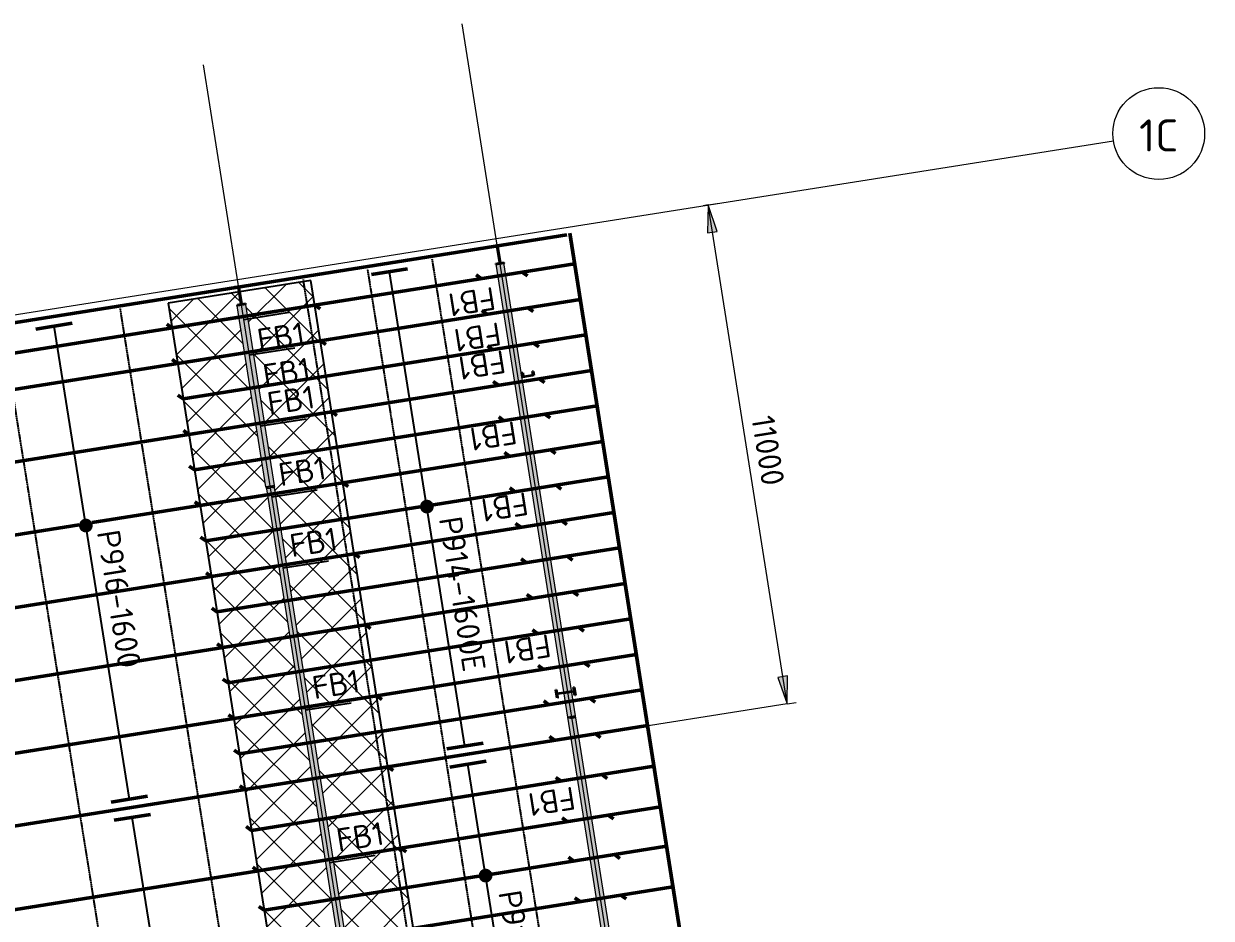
# Model space of a CAD drawing. Header units: millimetres. Extents: x 632 to 248581, y -2790 to 4057238.
# Drawn here: x 109969 to 135826, y 4037761 to 4057238 of the extents above; entities that cross this region are included whole.
import ezdxf

# ---------------------------------------------------------------- set-up
doc = ezdxf.new("R2010")
doc.units = ezdxf.units.MM
for name, pattern in [('Dash', [7, 5, -2]), ('Hidden', [4, 3, -1]), ('Hidden Half', [3, 2, -1])]:
    doc.linetypes.add(name, pattern=pattern)
for name, color, linetype, lineweight in [('A-010-D_DIM', 211, 'Continuous', 13), ('A-010-D_DIM-200', 211, 'Continuous', 13), ('A-010-M_LINE', 90, 'Continuous', 13), ('S-280-A_STRUCT_FRAME', 2, 'Continuous', 18), ('S-280-M_COLUMN', 52, 'Continuous', 13), ('S-280-M_STRUCT_FRAME', 12, 'Continuous', 13), ('S-280-MH_COLUMN', 52, 'Hidden Half', 13), ('Z-000-T_TEXT', 131, 'Continuous', 25), ('Z-030-M_GRID', 191, 'Continuous', 13), ('Z-033_T_GRIDREF', 31, 'Continuous', 13), ('Z-060-M_DETAIL', 92, 'Continuous', 25)]:
    doc.layers.add(name, color=color, linetype=linetype, lineweight=lineweight)
doc.styles.add('ISOCPEUR_1', font='isocpeur.ttf', dxfattribs={"height": 700})
doc.styles.add('ISOCPEUR_2', font='isocpeur.ttf', dxfattribs={"height": 500})
doc.styles.add('ISOCPEUR_3', font='isocpeur.ttf', dxfattribs={"height": 2.5})
doc.dimstyles.new('2_5___Arrow___Transparent', dxfattribs={"dimscale": 304.8, "dimtxt": 497.990588, "dimasz": 1.968504, "dimexe": 0.656168, "dimexo": 1.049869, "dimgap": 0.164042, "dimtad": 1, "dimdec": 0, "dimzin": 0, "dimdsep": 46, "dimtxsty": 'ISOCPEUR_2', "dimsah": 1, "dimcen": 0.09, "dimadec": 0, "dimazin": 0, "dimtfac": 1, "dimtdec": 4, "dimtix": 1, "dimtmove": 0, "dimatfit": 3, "dimfxl": 1, "dimtvp": 1, "dimtolj": 1, "dimtzin": 0, "dimlwd": 18, "dimlwe": 18, "dimarcsym": 2})

# ---------------------------------------------------------------- blocks, each defined once
blk = doc.blocks.new('NRP_Framing-Steel-Purlin C - P946 - EC250-24-4133020-S6_011 - UPPER PURLIN PLAN - PART 3')
at = {"layer": 'S-280-M_STRUCT_FRAME', "color": 1, "lineweight": 50}
blk.add_line((-2235857, 4052639), (-2325947, 4038306), dxfattribs=at)
blk.add_line((-2235857, 4052639), (-2325947, 4038306), dxfattribs=at)
blk = doc.blocks.new('NRP_Framing-Steel-Purlin C - P946 - EC250-24-4133228-S6_011 - UPPER PURLIN PLAN - PART 3')
at = {"layer": 'S-280-M_STRUCT_FRAME', "color": 1, "lineweight": 50}
blk.add_line((-2232634, 4032673), (-2235796, 4052680), dxfattribs=at)
blk.add_line((-2232634, 4032673), (-2235796, 4052680), dxfattribs=at)
blk = doc.blocks.new('NRP_Framing-Steel-Purlin Z - P916 - EZ250-24-4046592-S6_011 - UPPER PURLIN PLAN - PART 3')
at = {"layer": 'S-280-M_STRUCT_FRAME', "color": 1, "lineweight": 50}
for p, q in [((-2235236, 4041778), (-2242865, 4040565)), ((-2235122, 4041696), (-2235236, 4041778)), ((-2242865, 4040565), (-2242979, 4040647))]:
    blk.add_line(p, q, dxfattribs=at)
blk = doc.blocks.new('NRP_Framing-Steel-Purlin Z - P916 - EZ250-24-4046602-S6_011 - UPPER PURLIN PLAN - PART 3')
at = {"layer": 'S-280-M_STRUCT_FRAME', "color": 1, "lineweight": 50}
for p, q in [((-2239754, 4041060), (-2252420, 4039044)), ((-2239640, 4040977), (-2239754, 4041060)), ((-2252420, 4039044), (-2252534, 4039127))]:
    blk.add_line(p, q, dxfattribs=at)
blk = doc.blocks.new('NRP_Framing-Steel-Purlin Z - P916 - EZ250-24-V1-S6_011 - UPPER PURLIN PLAN - PART 3')
at = {"layer": 'S-280-M_STRUCT_FRAME', "color": 1, "lineweight": 50}
for p, q in [((-2240734, 4047244), (-2246196, 4046375)), ((-2240619, 4047162), (-2240734, 4047244)), ((-2246480, 4046330), (-2253400, 4045229)), ((-2253400, 4045229), (-2253514, 4045312))]:
    blk.add_line(p, q, dxfattribs=at)
blk = doc.blocks.new('NRP_Framing-Steel-Purlin Z - P916 - EZ250-24-4133021-S6_011 - UPPER PURLIN PLAN - PART 3')
at = {"layer": 'S-280-M_STRUCT_FRAME', "color": 1, "lineweight": 50}
for p, q in [((-2234102, 4041959), (-2235236, 4041778)), ((-2236125, 4041637), (-2236239, 4041720))]:
    blk.add_line(p, q, dxfattribs=at)
blk = doc.blocks.new('NRP_Framing-Steel-Purlin Z - P916 - EZ250-24-4133022-S6_011 - UPPER PURLIN PLAN - PART 3')
at = {"layer": 'S-280-M_STRUCT_FRAME', "color": 1, "lineweight": 50}
for p, q in [((-2234346, 4043505), (-2235481, 4043324)), ((-2236370, 4043183), (-2236484, 4043266))]:
    blk.add_line(p, q, dxfattribs=at)
blk = doc.blocks.new('NRP_Framing-Steel-Purlin Z - P916 - EZ250-24-V5-S6_011 - UPPER PURLIN PLAN - PART 3')
at = {"layer": 'S-280-M_STRUCT_FRAME', "color": 1, "lineweight": 50}
for p, q in [((-2234591, 4045051), (-2235726, 4044871)), ((-2236614, 4044729), (-2236729, 4044812))]:
    blk.add_line(p, q, dxfattribs=at)
blk = doc.blocks.new('NRP_Framing-Steel-Purlin Z - P916 - EZ250-24-4133023-S6_011 - UPPER PURLIN PLAN - PART 3')
at = {"layer": 'S-280-M_STRUCT_FRAME', "color": 1, "lineweight": 50}
for p, q in [((-2234835, 4046597), (-2235971, 4046417)), ((-2236859, 4046275), (-2236974, 4046358))]:
    blk.add_line(p, q, dxfattribs=at)
blk = doc.blocks.new('NRP_Framing-Steel-Purlin Z - P916 - EZ250-24-V6-S6_011 - UPPER PURLIN PLAN - PART 3')
at = {"layer": 'S-280-M_STRUCT_FRAME', "color": 1, "lineweight": 50}
for p, q in [((-2235080, 4048144), (-2236216, 4047963)), ((-2237104, 4047822), (-2237219, 4047904))]:
    blk.add_line(p, q, dxfattribs=at)
blk = doc.blocks.new('NRP_Framing-Steel-Purlin Z - P916 - EZ250-24-4133024-S6_011 - UPPER PURLIN PLAN - PART 3')
at = {"layer": 'S-280-M_STRUCT_FRAME', "color": 1, "lineweight": 50}
for p, q in [((-2235324, 4049690), (-2236460, 4049509)), ((-2237349, 4049368), (-2237464, 4049450))]:
    blk.add_line(p, q, dxfattribs=at)
blk = doc.blocks.new('NRP_Framing-Steel-Purlin Z - P916 - EZ250-24-V7-S6_011 - UPPER PURLIN PLAN - PART 3')
at = {"layer": 'S-280-M_STRUCT_FRAME', "color": 1, "lineweight": 50}
for p, q in [((-2235568, 4051236), (-2236705, 4051055)), ((-2237594, 4050914), (-2237708, 4050997))]:
    blk.add_line(p, q, dxfattribs=at)
blk = doc.blocks.new('NRP_Framing-Steel-Purlin Z - P916 - EZ250-24-4133026-S6_011 - UPPER PURLIN PLAN - PART 3')
at = {"layer": 'S-280-M_STRUCT_FRAME', "color": 1, "lineweight": 50}
for p, q in [((-2233547, 4038444), (-2234679, 4038264)), ((-2235568, 4038123), (-2235683, 4038206))]:
    blk.add_line(p, q, dxfattribs=at)
blk = doc.blocks.new('NRP_Framing-Steel-Purlin Z - P916 - EZ250-24-V21-S6_011 - UPPER PURLIN PLAN - PART 3')
at = {"layer": 'S-280-M_STRUCT_FRAME', "color": 1, "lineweight": 50}
for p, q in [((-2235844, 4039863), (-2235958, 4039946)), ((-2233822, 4040185), (-2234955, 4040005))]:
    blk.add_line(p, q, dxfattribs=at)
blk = doc.blocks.new('NRP_Framing-Steel-Purlin Z - P914 - EZ250-15-4048752-S6_011 - UPPER PURLIN PLAN - PART 3')
at = {"layer": 'S-280-M_STRUCT_FRAME', "color": 150, "lineweight": 50}
for p, q in [((-2235358, 4042551), (-2242988, 4041338)), ((-2235244, 4042469), (-2235358, 4042551)), ((-2242988, 4041338), (-2243102, 4041420))]:
    blk.add_line(p, q, dxfattribs=at)
blk = doc.blocks.new('NRP_Framing-Steel-Purlin Z - P914 - EZ250-15-V23-S6_011 - UPPER PURLIN PLAN - PART 3')
at = {"layer": 'S-280-M_STRUCT_FRAME', "color": 150, "lineweight": 50}
for p, q in [((-2236093, 4047190), (-2238762, 4046765)), ((-2235979, 4047107), (-2236093, 4047190)), ((-2239054, 4046719), (-2243722, 4045976)), ((-2243722, 4045976), (-2243837, 4046059))]:
    blk.add_line(p, q, dxfattribs=at)
blk = doc.blocks.new('NRP_Framing-Steel-Purlin Z - P914 - EZ250-15-4133027-S6_011 - UPPER PURLIN PLAN - PART 3')
at = {"layer": 'S-280-M_STRUCT_FRAME', "color": 150, "lineweight": 50}
for p, q in [((-2234224, 4042732), (-2235358, 4042551)), ((-2236247, 4042410), (-2236361, 4042493))]:
    blk.add_line(p, q, dxfattribs=at)
blk = doc.blocks.new('NRP_Framing-Steel-Purlin Z - P914 - EZ250-15-4133028-S6_011 - UPPER PURLIN PLAN - PART 3')
at = {"layer": 'S-280-M_STRUCT_FRAME', "color": 150, "lineweight": 50}
for p, q in [((-2234469, 4044278), (-2235603, 4044098)), ((-2236492, 4043956), (-2236606, 4044039))]:
    blk.add_line(p, q, dxfattribs=at)
blk = doc.blocks.new('NRP_Framing-Steel-Purlin Z - P914 - EZ250-15-V24-S6_011 - UPPER PURLIN PLAN - PART 3')
at = {"layer": 'S-280-M_STRUCT_FRAME', "color": 150, "lineweight": 50}
for p, q in [((-2234713, 4045824), (-2235848, 4045644)), ((-2236737, 4045502), (-2236851, 4045585))]:
    blk.add_line(p, q, dxfattribs=at)
blk = doc.blocks.new('NRP_Framing-Steel-Purlin Z - P914 - EZ250-15-4133029-S6_011 - UPPER PURLIN PLAN - PART 3')
at = {"layer": 'S-280-M_STRUCT_FRAME', "color": 150, "lineweight": 50}
for p, q in [((-2234957, 4047371), (-2236093, 4047190)), ((-2236982, 4047048), (-2237096, 4047131))]:
    blk.add_line(p, q, dxfattribs=at)
blk = doc.blocks.new('NRP_Framing-Steel-Purlin Z - P914 - EZ250-15-4133030-S6_011 - UPPER PURLIN PLAN - PART 3')
at = {"layer": 'S-280-M_STRUCT_FRAME', "color": 150, "lineweight": 50}
for p, q in [((-2235201, 4048917), (-2236338, 4048736)), ((-2237227, 4048595), (-2237341, 4048677))]:
    blk.add_line(p, q, dxfattribs=at)
blk = doc.blocks.new('NRP_Framing-Steel-Purlin Z - P914 - EZ250-15-V25-S6_011 - UPPER PURLIN PLAN - PART 3')
at = {"layer": 'S-280-M_STRUCT_FRAME', "color": 150, "lineweight": 50}
for p, q in [((-2235446, 4050463), (-2236583, 4050282)), ((-2237472, 4050141), (-2237586, 4050224))]:
    blk.add_line(p, q, dxfattribs=at)
blk = doc.blocks.new('NRP_Framing-Steel-Purlin Z - P914 - EZ250-15-V27-S6_011 - UPPER PURLIN PLAN - PART 3')
at = {"layer": 'S-280-M_STRUCT_FRAME', "color": 150, "lineweight": 50}
for p, q in [((-2234819, 4039148), (-2237482, 4038724)), ((-2234705, 4039065), (-2234819, 4039148)), ((-2237775, 4038677), (-2242448, 4037934)), ((-2242448, 4037934), (-2242563, 4038017))]:
    blk.add_line(p, q, dxfattribs=at)
blk = doc.blocks.new('NRP_Framing-Steel-Purlin Z - P914 - EZ250-15-V28-S6_011 - UPPER PURLIN PLAN - PART 3')
at = {"layer": 'S-280-M_STRUCT_FRAME', "color": 150, "lineweight": 50}
for p, q in [((-2233686, 4039328), (-2234819, 4039148)), ((-2235708, 4039006), (-2235822, 4039089))]:
    blk.add_line(p, q, dxfattribs=at)
blk = doc.blocks.new('NRP_Framing-Steel-Purlin Z - P914 - EZ250-15-V29-S6_011 - UPPER PURLIN PLAN - PART 3')
at = {"layer": 'S-280-M_STRUCT_FRAME', "color": 150, "lineweight": 50}
for p, q in [((-2233961, 4041069), (-2235095, 4040888)), ((-2235984, 4040747), (-2236098, 4040829))]:
    blk.add_line(p, q, dxfattribs=at)
blk = doc.blocks.new('NRP_Framing-Steel-Purlin Z - P916 - EZ250-24-4133289-S6_011 - UPPER PURLIN PLAN - PART 3')
at = {"layer": 'S-280-M_STRUCT_FRAME', "color": 1, "lineweight": 50}
for p, q in [((-2235690, 4052009), (-2236828, 4051828)), ((-2237717, 4051687), (-2237831, 4051770))]:
    blk.add_line(p, q, dxfattribs=at)
blk = doc.blocks.new('NRP_Bridging Plan _v2_ - 3 Rows-4056164-S6_011 - UPPER PURLIN PLAN - PART 3')
at = {"layer": 'Z-060-M_DETAIL', "linetype": 'Hidden'}
for p, q in [((2270, -10100), (2270, 9588)), ((4870, -10100), (4870, 9588)), ((7470, -10100), (7470, 9588))]:
    blk.add_line(p, q, dxfattribs=at)
blk = doc.blocks.new('NRP_Bridging Plan _v2_ - 3 Rows-4056309-S6_011 - UPPER PURLIN PLAN - PART 3')
at = {"layer": 'Z-060-M_DETAIL', "linetype": 'Hidden'}
for p, q in [((1092, -10100), (1092, 9588)), ((2514, -10100), (2514, 9588)), ((3935, -10100), (3935, 9588))]:
    blk.add_line(p, q, dxfattribs=at)
blk = doc.blocks.new('NRP_Extent _v2_ - 1-200-4253864-S6_011 - UPPER PURLIN PLAN - PART 3')
at = {"layer": 'Z-060-M_DETAIL'}
blk.add_hatch(color=256, dxfattribs=at).paths.add_polyline_path([(145, -39), (150, 0), (145, 39), (130, 75), (106, 106), (75, 130), (39, 145), (0, 150), (-39, 145), (-75, 130), (-106, 106), (-130, 75), (-145, 39), (-150, 0), (-145, -39), (-130, -75), (-106, -106), (-75, -130), (-39, -145), (0, -150), (39, -145), (75, -130), (106, -106), (130, -75)])
at = {"layer": 'Z-060-M_DETAIL', "lineweight": 50}
for p, q in [((-4395, -400), (-4395, 400)), ((6032, -400), (6032, 400))]:
    blk.add_line(p, q, dxfattribs=at)
at = {"layer": 'Z-060-M_DETAIL'}
blk.add_line((6032, 0), (-4395, 0), dxfattribs=at)
blk = doc.blocks.new('NRP_Extent _v2_ - 1-200-4253865-S6_011 - UPPER PURLIN PLAN - PART 3')
at = {"layer": 'Z-060-M_DETAIL'}
blk.add_hatch(color=256, dxfattribs=at).paths.add_polyline_path([(145, -39), (150, 0), (145, 39), (130, 75), (106, 106), (75, 130), (39, 145), (0, 150), (-39, 145), (-75, 130), (-106, 106), (-130, 75), (-145, 39), (-150, 0), (-145, -39), (-130, -75), (-106, -106), (-75, -130), (-39, -145), (0, -150), (39, -145), (75, -130), (106, -106), (130, -75)])
at = {"layer": 'Z-060-M_DETAIL', "lineweight": 50}
for p, q in [((-5179, -400), (-5179, 400)), ((5280, -400), (5280, 400))]:
    blk.add_line(p, q, dxfattribs=at)
at = {"layer": 'Z-060-M_DETAIL'}
blk.add_line((5280, 0), (-5179, 0), dxfattribs=at)
blk = doc.blocks.new('NRP_Extent _v2_ - 1-200-4253866-S6_011 - UPPER PURLIN PLAN - PART 3')
at = {"layer": 'Z-060-M_DETAIL'}
blk.add_hatch(color=256, dxfattribs=at).paths.add_polyline_path([(145, -39), (150, 0), (145, 39), (130, 75), (106, 106), (75, 130), (39, 145), (0, 150), (-39, 145), (-75, 130), (-106, 106), (-130, 75), (-145, 39), (-150, 0), (-145, -39), (-129, -76), (-106, -106), (-75, -130), (-39, -145), (0, -150), (39, -145), (75, -130), (106, -106), (130, -75)])
at = {"layer": 'Z-060-M_DETAIL', "lineweight": 50}
for p, q in [((-3358, -400), (-3358, 400)), ((5087, -400), (5087, 400))]:
    blk.add_line(p, q, dxfattribs=at)
at = {"layer": 'Z-060-M_DETAIL'}
blk.add_line((5087, 0), (-3358, 0), dxfattribs=at)
blk = doc.blocks.new('NRP_Extent _v2_ - 1-200-4253920-S6_011 - UPPER PURLIN PLAN - PART 3')
at = {"layer": 'Z-060-M_DETAIL'}
blk.add_hatch(color=256, dxfattribs=at).paths.add_polyline_path([(145, -39), (150, 0), (145, 39), (130, 75), (106, 106), (75, 130), (39, 145), (0, 150), (-39, 145), (-75, 130), (-106, 106), (-130, 75), (-145, 39), (-150, 0), (-145, -39), (-130, -75), (-106, -106), (-75, -130), (-39, -145), (0, -150), (39, -145), (75, -130), (106, -106), (130, -75)])
at = {"layer": 'Z-060-M_DETAIL', "lineweight": 50}
for p, q in [((-2457, -400), (-2457, 400)), ((5987, -400), (5987, 400))]:
    blk.add_line(p, q, dxfattribs=at)
at = {"layer": 'Z-060-M_DETAIL'}
blk.add_line((5987, 0), (-2457, 0), dxfattribs=at)
blk = doc.blocks.new('Grid - NRP_Grid-Head-320187-S6_011 - UPPER PURLIN PLAN - PART 3')
at = {"layer": 'Z-033_T_GRIDREF'}
blk.add_circle((0, 0), 5, dxfattribs=at)
blk = doc.blocks.new('DIMBLOCK2-S6_011 - UPPER PURLIN PLAN - PART 3')
at = {"layer": 'A-010-D_DIM-200', "lineweight": 18}
for points in [[(124869, 4053292), (124858, 4052683), (125067, 4052716)], [(126590, 4042427), (126600, 4043036), (126391, 4043003)]]:
    blk.add_hatch(color=256, dxfattribs=at).paths.add_polyline_path(points)
for p, q in [((124869, 4053292), (124766, 4053275)), ((124869, 4053292), (124858, 4052683)), ((124869, 4053292), (125066, 4053323)), ((126590, 4042427), (124869, 4053292)), ((125067, 4052716), (124869, 4053292)), ((124858, 4052683), (125067, 4052716)), ((126600, 4043036), (126391, 4043003)), ((126391, 4043003), (126590, 4042427)), ((126590, 4042427), (126600, 4043036)), ((126590, 4042427), (122290, 4041746)), ((126590, 4042427), (126787, 4042458))]:
    blk.add_line(p, q, dxfattribs=at)
at = {"layer": 'A-010-D_DIM-200', "color": 0, "lineweight": 18, "insert": (126302, 4048740), "char_height": 500, "width": 1873.21, "attachment_point": 1, "rotation": 279.0003, "line_spacing_factor": 1.149209, "style": 'ISOCPEUR_2'}
blk.add_mtext('11000', dxfattribs=at)
blk = doc.blocks.new('NRP_Fly Brace BN - FB1-4028766-S6_011 - UPPER PURLIN PLAN - PART 3')
at = {"layer": 'Z-000-T_TEXT'}
blk.add_line((0, 0), (5, 0), dxfattribs=at)
at = {"layer": 'Z-000-T_TEXT', "lineweight": 13, "insert": (1.11, 3.49), "char_height": 2.5, "width": 6.0928, "attachment_point": 1, "style": 'ISOCPEUR_3'}
blk.add_mtext('FB1', dxfattribs=at)
blk = doc.blocks.new('NRP_Fly Brace BN - FB1-4067984-S6_011 - UPPER PURLIN PLAN - PART 3')
at = {"layer": 'Z-000-T_TEXT'}
blk.add_line((0, 0), (5, 0), dxfattribs=at)
at = {"layer": 'Z-000-T_TEXT', "lineweight": 13, "insert": (1.11, -1.27), "char_height": 2.5, "width": 6.0928, "attachment_point": 1, "style": 'ISOCPEUR_3'}
blk.add_mtext('FB1', dxfattribs=at)

msp = doc.modelspace()

# ---------------------------------------------------------------- hatches: boundary and pattern name
at = {"layer": 'S-280-M_COLUMN'}
for points in [[(120251.6, 4052000.9), (120255, 4052002), (120254.7, 4052004.2), (120423.9, 4052028.7), (120424, 4052028.2), (120427.1, 4052030.9), (120425.7, 4052039.5), (120347, 4052028.6), (120342.2, 4052032.1), (120339.8, 4052037.5), (120284.4, 4052396.9), (120287.9, 4052401.7), (120293.3, 4052404.1), (120366.2, 4052415.6), (120364.5, 4052426.4), (120188.7, 4052398.6), (120190.4, 4052387.8), (120269.1, 4052398.7), (120273.9, 4052395.2), (120276.3, 4052389.9), (120331.7, 4052030.4), (120328.2, 4052025.6), (120322.8, 4052023.2), (120249.9, 4052011.7)], [(114622.4, 4051105.4), (114798.2, 4051133.3), (114796.2, 4051145.9), (114717.6, 4051135), (114712.8, 4051138.5), (114710.4, 4051143.9), (114655, 4051503.3), (114658.5, 4051508.1), (114663.9, 4051510.5), (114736.6, 4051522), (114734.6, 4051534.7), (114558.8, 4051506.8), (114560.8, 4051494.2), (114639.5, 4051505.1), (114644.3, 4051501.6), (114646.7, 4051496.3), (114702.1, 4051136.8), (114698.6, 4051132), (114693.2, 4051129.6), (114620.4, 4051118.1)], [(120831.8, 4049546), (121078.7, 4049585.2), (121064.7, 4049674), (121049.8, 4049671.7), (121060.1, 4049596.4), (121056.5, 4049591.4), (121050.8, 4049588.8), (120851.1, 4049558.8), (120846, 4049562.5), (120843.5, 4049568.1), (120832.6, 4049637.3), (120817.7, 4049634.9)]]:
    msp.add_hatch(color=256, dxfattribs=at).paths.add_polyline_path(points)
h = msp.add_hatch(color=256, dxfattribs=at)
h.paths.add_polyline_path([(121581.9, 4042556.3), (121592.7, 4042558), (121581.8, 4042636.8), (121585.2, 4042641.6), (121590.6, 4042644), (121733.6, 4042666.6), (121732.4, 4042674.1), (121583.6, 4042652.1), (121578.8, 4042655.6), (121576.4, 4042661), (121564.8, 4042733.8), (121554.1, 4042732.1)])
h.paths.add_polyline_path([(121968.8, 4042617.6), (121979.6, 4042619.3), (121951.7, 4042795.1), (121941, 4042793.4), (121951.9, 4042714.7), (121948.4, 4042709.9), (121943, 4042707.5), (121901.3, 4042700.9), (121903, 4042693.5), (121950.1, 4042699.4), (121954.9, 4042695.9), (121957.3, 4042690.5)])
at = {"layer": 'S-280-M_STRUCT_FRAME'}
for points in [[(121817.3, 4042138.3), (121986.2, 4042165), (120423.6, 4052030.9), (120254.7, 4052004.2), (121178.4, 4046171.8)], [(115241.7, 4047157.2), (115429.4, 4047186.9), (114805.7, 4051124.6), (114618, 4051094.9), (114758.3, 4050209.1)], [(117044, 4035839.2), (117212.9, 4035866), (115420, 4047185.1), (115251.1, 4047158.3), (117039.4, 4035868.3)], [(115426, 4047147.3), (115435.4, 4047148.8), (115429.4, 4047185.6), (115420.2, 4047184.2), (115424.7, 4047155.6)], [(115247.7, 4047119.1), (115257.1, 4047120.6), (115249.8, 4047157.2), (115241.9, 4047155.9)], [(115435.6, 4047147.5), (115435.4, 4047148.8), (115426.2, 4047146.2)], [(123297.4, 4032793.5), (123466.3, 4032820.3), (121986.3, 4042164.7), (121817.4, 4042137.9), (123096.9, 4034060)]]:
    msp.add_hatch(color=9, dxfattribs=at).paths.add_polyline_path(points)
at = {"layer": 'Z-060-M_DETAIL', "lineweight": 18}
h = msp.add_hatch(dxfattribs=at)
h.set_pattern_fill('FP_4', color=8, style=0, pattern_type=2)
h.set_pattern_definition([(45, (2357652.53, 0), (-424.26407, 424.26407), []), (135, (2357652.53, 0), (-424.26407, -424.26407), [])])
h.paths.add_polyline_path([(119293.9, 4012112.9), (122405.5, 4012603.6), (116221.4, 4051647.2), (113110.5, 4051152.2), (119252.8, 4012372.6)])
h.paths.add_polyline_path([(120690.5, 4012756.1), (120060.8, 4016733.2), (120070, 4016734.7), (118291.1, 4027964.9), (118272.4, 4027962), (117025.3, 4035835.6), (117044, 4035839.2), (115255.8, 4047119.1), (115247.7, 4047119.1), (114618, 4051094.9), (114805.7, 4051124.6), (115435.4, 4047147.5), (115426.2, 4047146.1), (117213, 4035865.4), (117231.7, 4035868.3), (118478.8, 4027994.7), (118460.2, 4027991.2), (120240.4, 4016761.7), (120248.4, 4016761.7), (120878.2, 4012785.9)])

# ---------------------------------------------------------------- linework, layer by layer
at = {"layer": 'A-010-M_LINE', "lineweight": 25}
for p, q in [((116221.4, 4051647.2), (113110.5, 4051152.2)), ((122405.5, 4012603.6), (116221.4, 4051647.2)), ((113110.5, 4051152.2), (119293.9, 4012112.9))]:
    msp.add_line(p, q, dxfattribs=at)
at = {"layer": 'S-280-M_COLUMN', "lineweight": 35}
for p, q in [((120188.7, 4052398.6), (120364.5, 4052426.4)), ((120190.4, 4052387.8), (120188.7, 4052398.6)), ((120263.2, 4052399.3), (120190.4, 4052387.8)), ((120332.3, 4052036.3), (120276.3, 4052389.9)), ((120283.8, 4052391), (120339.8, 4052037.5)), ((120366.2, 4052415.6), (120293.3, 4052404.1)), ((120364.5, 4052426.4), (120366.2, 4052415.6)), ((120249.9, 4052011.7), (120322.8, 4052023.2)), ((120251.6, 4052000.9), (120249.9, 4052011.7)), ((120255.1, 4052001.5), (120251.6, 4052000.9)), ((120352.8, 4052028), (120425.7, 4052039.5)), ((120427.4, 4052028.8), (120424, 4052028.2)), ((120425.7, 4052039.5), (120427.4, 4052028.8)), ((114558.8, 4051506.8), (114734.6, 4051534.7)), ((114560.8, 4051494.2), (114558.8, 4051506.8)), ((114633.6, 4051505.7), (114560.8, 4051494.2)), ((114702.7, 4051142.7), (114646.7, 4051496.3)), ((114654.4, 4051497.5), (114710.4, 4051143.9)), ((114736.6, 4051522), (114663.9, 4051510.5)), ((114734.6, 4051534.7), (114736.6, 4051522)), ((114620.4, 4051118.1), (114693.2, 4051129.6)), ((114622.4, 4051105.4), (114620.4, 4051118.1)), ((114798.2, 4051133.3), (114622.4, 4051105.4)), ((114723.4, 4051134.4), (114796.2, 4051145.9)), ((114796.2, 4051145.9), (114798.2, 4051133.3)), ((120817.7, 4049634.9), (120832.6, 4049637.3)), ((120831.8, 4049546), (120817.7, 4049634.9)), ((121078.7, 4049585.2), (120831.8, 4049546)), ((120832.6, 4049637.3), (120843.5, 4049568.1)), ((120857.2, 4049558.2), (121050.8, 4049588.8)), ((121049.8, 4049671.7), (121064.7, 4049674)), ((121060.8, 4049602.6), (121049.8, 4049671.7)), ((121064.7, 4049674), (121078.7, 4049585.2)), ((121941, 4042793.4), (121951.7, 4042795.1)), ((121952.5, 4042720.5), (121941, 4042793.4)), ((121951.7, 4042795.1), (121979.6, 4042619.3)), ((121554.1, 4042732.1), (121564.8, 4042733.8)), ((121581.9, 4042556.3), (121554.1, 4042732.1)), ((121564.8, 4042733.8), (121576.4, 4042661)), ((121581.1, 4042630.9), (121592.7, 4042558)), ((121592.7, 4042558), (121581.9, 4042556.3)), ((121589.4, 4042651.5), (121732.4, 4042674.1)), ((121733.6, 4042666.6), (121590.6, 4042644)), ((121901.3, 4042700.9), (121943, 4042707.5)), ((121944.2, 4042700), (121902.5, 4042693.4)), ((121968.8, 4042617.6), (121957.3, 4042690.5)), ((121979.6, 4042619.3), (121968.8, 4042617.6))]:
    msp.add_line(p, q, dxfattribs=at)
for centre, radius, start, end in [((120265, 4052388.1), 11.4, 9.00033, 99.00033), ((120295.1, 4052392.8), 11.4, 99.00033, 189.00033), ((120321, 4052034.5), 11.4, 279.00033, 9.00033), ((120351.1, 4052039.2), 11.4, 189.00033, 279.00033), ((114635.4, 4051494.5), 11.4, 9.00033, 99.00033), ((114665.6, 4051499.3), 11.4, 99.00033, 189.00033), ((114691.4, 4051140.9), 11.4, 279.00033, 9.00033), ((114721.6, 4051145.7), 11.4, 189.00033, 279.00033), ((120855.4, 4049570), 12, 189.00033, 279.00033), ((121048.9, 4049600.7), 12, 279.00033, 9.00033), ((121587.6, 4042662.7), 11.4, 189.00033, 279.00033), ((121592.4, 4042632.7), 11.4, 99.00033, 189.00033), ((121941.2, 4042718.7), 11.4, 279.00033, 9.00033), ((121946, 4042688.7), 11.4, 9.00033, 99.00033)]:
    msp.add_arc(centre, radius, start, end, dxfattribs=at)
at = {"layer": 'S-280-M_STRUCT_FRAME', "color": 55}
for p, q in [((120254.7, 4052004.2), (120423.6, 4052030.9)), ((121817.3, 4042138.3), (120254.7, 4052004.2)), ((121986.2, 4042165), (120423.6, 4052030.9)), ((114618, 4051094.9), (114805.7, 4051124.6)), ((115241.7, 4047157.2), (114618, 4051094.9)), ((115429.4, 4047186.9), (114805.7, 4051124.6)), ((115429.4, 4047186.9), (115241.7, 4047157.2)), ((115251.1, 4047158.3), (115420, 4047185.1)), ((117212.9, 4035866), (115420, 4047185.1)), ((115420.2, 4047184.2), (115429.6, 4047185.7)), ((115429.6, 4047185.7), (115429.4, 4047186.9)), ((115435.4, 4047148.8), (115429.6, 4047185.7)), ((115241.7, 4047157.2), (115241.9, 4047155.9)), ((115241.9, 4047155.9), (115251.3, 4047157.4)), ((115241.9, 4047155.9), (115247.7, 4047119.1)), ((115257.1, 4047120.6), (115247.7, 4047119.1)), ((115247.7, 4047119.1), (115247.9, 4047117.8)), ((115247.9, 4047117.8), (115257.3, 4047119.3)), ((117044, 4035839.2), (115251.1, 4047158.3)), ((115435.4, 4047148.8), (115426, 4047147.3)), ((115426.2, 4047146.1), (115435.6, 4047147.5)), ((115435.6, 4047147.5), (115435.4, 4047148.8)), ((121986.2, 4042165), (121817.3, 4042138.3)), ((121817.4, 4042137.9), (121986.3, 4042164.7)), ((123297.4, 4032793.5), (121817.4, 4042137.9)), ((123466.3, 4032820.3), (121986.3, 4042164.7))]:
    msp.add_line(p, q, dxfattribs=at)
at = {"layer": 'S-280-M_STRUCT_FRAME', "color": 55, "linetype": 'Dash'}
for p, q in [((115340.2, 4047171.5), (115420.1, 4047184.2)), ((115251.3, 4047157.4), (115331.2, 4047170.1)), ((115337.1, 4047133.2), (115257.2, 4047120.6)), ((115257.4, 4047119.3), (115426.2, 4047146.1)), ((115331.2, 4047170.1), (115337.1, 4047133.2)), ((115340.2, 4047171.5), (115340.2, 4047171.6)), ((115346.1, 4047134.6), (115340.2, 4047171.5)), ((115426, 4047147.3), (115346.1, 4047134.6)), ((121817.3, 4042138.3), (121817.4, 4042138)), ((121817.5, 4042137.5), (121898.5, 4042150.3)), ((121903, 4042121.7), (121822, 4042108.8)), ((121822.1, 4042108), (121991, 4042134.7)), ((121898.5, 4042150.3), (121903, 4042121.7)), ((121905.3, 4042151.4), (121986.3, 4042164.2)), ((121909.8, 4042122.7), (121905.3, 4042151.4)), ((121905.3, 4042151.4), (121905.3, 4042151.4)), ((121990.9, 4042135.6), (121909.8, 4042122.7)), ((121986.3, 4042164.7), (121986.2, 4042165))]:
    msp.add_line(p, q, dxfattribs=at)
at = {"layer": 'S-280-MH_COLUMN', "lineweight": 35}
for p, q in [((120423.9, 4052028.2), (120255.1, 4052001.5)), ((121732.5, 4042674.1), (121901.3, 4042700.9)), ((121902.5, 4042693.4), (121733.7, 4042666.6))]:
    msp.add_line(p, q, dxfattribs=at)
at = {"layer": 'Z-030-M_GRID'}
for p, q in [((127552.9, 4006472.9), (119512.2, 4057238.5)), ((121923.1, 4005581.2), (113882.3, 4056346.8)), ((30403.7, 4038329.4), (133694.3, 4054689.6))]:
    msp.add_line(p, q, dxfattribs=at)

# ---------------------------------------------------------------- block references
at = {"layer": 'S-280-M_STRUCT_FRAME', "color": 1, "lineweight": 50}
for name, p in [('NRP_Framing-Steel-Purlin C - P946 - EC250-24-4133020-S6_011 - UPPER PURLIN PLAN - PART 3', (2357652.5, 0)), ('NRP_Framing-Steel-Purlin C - P946 - EC250-24-4133228-S6_011 - UPPER PURLIN PLAN - PART 3', (2357652.5, 0)), ('NRP_Framing-Steel-Purlin Z - P916 - EZ250-24-4133289-S6_011 - UPPER PURLIN PLAN - PART 3', (2357652.5, 0)), ('NRP_Framing-Steel-Purlin Z - P916 - EZ250-24-4046592-S6_011 - UPPER PURLIN PLAN - PART 3', (2356060.7, 10050.1)), ('NRP_Framing-Steel-Purlin Z - P916 - EZ250-24-4046602-S6_011 - UPPER PURLIN PLAN - PART 3', (2356060.7, 10050.1)), ('NRP_Framing-Steel-Purlin Z - P916 - EZ250-24-V7-S6_011 - UPPER PURLIN PLAN - PART 3', (2357652.5, 0)), ('NRP_Framing-Steel-Purlin Z - P916 - EZ250-24-4046592-S6_011 - UPPER PURLIN PLAN - PART 3', (2356183.1, 9277)), ('NRP_Framing-Steel-Purlin Z - P916 - EZ250-24-4046602-S6_011 - UPPER PURLIN PLAN - PART 3', (2356183.1, 9277)), ('NRP_Framing-Steel-Purlin Z - P916 - EZ250-24-4046592-S6_011 - UPPER PURLIN PLAN - PART 3', (2356428, 7730.9)), ('NRP_Framing-Steel-Purlin Z - P916 - EZ250-24-4133024-S6_011 - UPPER PURLIN PLAN - PART 3', (2357652.5, 0)), ('NRP_Framing-Steel-Purlin Z - P916 - EZ250-24-4046602-S6_011 - UPPER PURLIN PLAN - PART 3', (2356428, 7730.9)), ('NRP_Framing-Steel-Purlin Z - P916 - EZ250-24-4046592-S6_011 - UPPER PURLIN PLAN - PART 3', (2356672.9, 6184.7)), ('NRP_Framing-Steel-Purlin Z - P916 - EZ250-24-V6-S6_011 - UPPER PURLIN PLAN - PART 3', (2357652.5, 0)), ('NRP_Framing-Steel-Purlin Z - P916 - EZ250-24-V1-S6_011 - UPPER PURLIN PLAN - PART 3', (2357652.5, 0)), ('NRP_Framing-Steel-Purlin Z - P916 - EZ250-24-4046592-S6_011 - UPPER PURLIN PLAN - PART 3', (2356917.8, 4638.5)), ('NRP_Framing-Steel-Purlin Z - P916 - EZ250-24-4133023-S6_011 - UPPER PURLIN PLAN - PART 3', (2357652.5, 0)), ('NRP_Framing-Steel-Purlin Z - P916 - EZ250-24-4046602-S6_011 - UPPER PURLIN PLAN - PART 3', (2356917.8, 4638.5)), ('NRP_Framing-Steel-Purlin Z - P916 - EZ250-24-4046592-S6_011 - UPPER PURLIN PLAN - PART 3', (2357162.7, 3092.3)), ('NRP_Framing-Steel-Purlin Z - P916 - EZ250-24-V5-S6_011 - UPPER PURLIN PLAN - PART 3', (2357652.5, 0)), ('NRP_Framing-Steel-Purlin Z - P916 - EZ250-24-4046602-S6_011 - UPPER PURLIN PLAN - PART 3', (2357162.7, 3092.3)), ('NRP_Framing-Steel-Purlin Z - P916 - EZ250-24-4046592-S6_011 - UPPER PURLIN PLAN - PART 3', (2357407.6, 1546.2)), ('NRP_Framing-Steel-Purlin Z - P916 - EZ250-24-4133022-S6_011 - UPPER PURLIN PLAN - PART 3', (2357652.5, 0)), ('NRP_Framing-Steel-Purlin Z - P916 - EZ250-24-4046602-S6_011 - UPPER PURLIN PLAN - PART 3', (2357407.6, 1546.2)), ('NRP_Framing-Steel-Purlin Z - P916 - EZ250-24-4046592-S6_011 - UPPER PURLIN PLAN - PART 3', (2357652.5, 0)), ('NRP_Framing-Steel-Purlin Z - P916 - EZ250-24-4133021-S6_011 - UPPER PURLIN PLAN - PART 3', (2357652.5, 0)), ('NRP_Framing-Steel-Purlin Z - P916 - EZ250-24-4046602-S6_011 - UPPER PURLIN PLAN - PART 3', (2357652.5, 0)), ('NRP_Framing-Steel-Purlin Z - P916 - EZ250-24-4046592-S6_011 - UPPER PURLIN PLAN - PART 3', (2357933.4, -1773.4)), ('NRP_Framing-Steel-Purlin Z - P916 - EZ250-24-V21-S6_011 - UPPER PURLIN PLAN - PART 3', (2357652.5, 0)), ('NRP_Framing-Steel-Purlin Z - P916 - EZ250-24-4046602-S6_011 - UPPER PURLIN PLAN - PART 3', (2357933.4, -1773.4)), ('NRP_Framing-Steel-Purlin Z - P916 - EZ250-24-4133026-S6_011 - UPPER PURLIN PLAN - PART 3', (2357652.5, 0)), ('NRP_Framing-Steel-Purlin Z - P916 - EZ250-24-4046592-S6_011 - UPPER PURLIN PLAN - PART 3', (2358209.1, -3514))]:
    msp.add_blockref(name, p, dxfattribs=at)
at = {"layer": 'S-280-M_STRUCT_FRAME', "color": 150, "lineweight": 50}
for name, p in [('NRP_Framing-Steel-Purlin Z - P914 - EZ250-15-V25-S6_011 - UPPER PURLIN PLAN - PART 3', (2357652.5, 0)), ('NRP_Framing-Steel-Purlin Z - P914 - EZ250-15-4048752-S6_011 - UPPER PURLIN PLAN - PART 3', (2356428, 7730.9)), ('NRP_Framing-Steel-Purlin Z - P914 - EZ250-15-4048752-S6_011 - UPPER PURLIN PLAN - PART 3', (2356672.9, 6184.7)), ('NRP_Framing-Steel-Purlin Z - P914 - EZ250-15-4133030-S6_011 - UPPER PURLIN PLAN - PART 3', (2357652.5, 0)), ('NRP_Framing-Steel-Purlin Z - P914 - EZ250-15-V23-S6_011 - UPPER PURLIN PLAN - PART 3', (2357652.5, 0)), ('NRP_Framing-Steel-Purlin Z - P914 - EZ250-15-4133029-S6_011 - UPPER PURLIN PLAN - PART 3', (2357652.5, 0)), ('NRP_Framing-Steel-Purlin Z - P914 - EZ250-15-4048752-S6_011 - UPPER PURLIN PLAN - PART 3', (2357162.7, 3092.3)), ('NRP_Framing-Steel-Purlin Z - P914 - EZ250-15-V24-S6_011 - UPPER PURLIN PLAN - PART 3', (2357652.5, 0)), ('NRP_Framing-Steel-Purlin Z - P914 - EZ250-15-4048752-S6_011 - UPPER PURLIN PLAN - PART 3', (2357407.6, 1546.2)), ('NRP_Framing-Steel-Purlin Z - P914 - EZ250-15-4133028-S6_011 - UPPER PURLIN PLAN - PART 3', (2357652.5, 0)), ('NRP_Framing-Steel-Purlin Z - P914 - EZ250-15-4048752-S6_011 - UPPER PURLIN PLAN - PART 3', (2357652.5, 0)), ('NRP_Framing-Steel-Purlin Z - P914 - EZ250-15-4133027-S6_011 - UPPER PURLIN PLAN - PART 3', (2357652.5, 0)), ('NRP_Framing-Steel-Purlin Z - P914 - EZ250-15-V29-S6_011 - UPPER PURLIN PLAN - PART 3', (2357652.5, 0)), ('NRP_Framing-Steel-Purlin Z - P914 - EZ250-15-4048752-S6_011 - UPPER PURLIN PLAN - PART 3', (2357916, -1663.2)), ('NRP_Framing-Steel-Purlin Z - P914 - EZ250-15-V28-S6_011 - UPPER PURLIN PLAN - PART 3', (2357652.5, 0)), ('NRP_Framing-Steel-Purlin Z - P914 - EZ250-15-V27-S6_011 - UPPER PURLIN PLAN - PART 3', (2357652.5, 0))]:
    msp.add_blockref(name, p, dxfattribs=at)
at = {"layer": 'Z-000-T_TEXT', "lineweight": 13, "xscale": 200, "yscale": 200, "zscale": 200}
for name, p, rotation in [('NRP_Fly Brace BN - FB1-4028766-S6_011 - UPPER PURLIN PLAN - PART 3', (120379.5, 4051745.6), 189.0397243951047), ('NRP_Fly Brace BN - FB1-4067984-S6_011 - UPPER PURLIN PLAN - PART 3', (114760.2, 4050800.9), 9.039724424058926), ('NRP_Fly Brace BN - FB1-4028766-S6_011 - UPPER PURLIN PLAN - PART 3', (120502.4, 4050972.7), 189.0397243951047), ('NRP_Fly Brace BN - FB1-4067984-S6_011 - UPPER PURLIN PLAN - PART 3', (114883.2, 4050027.9), 9.039724424058926), ('NRP_Fly Brace BN - FB1-4067984-S6_011 - UPPER PURLIN PLAN - PART 3', (120749.5, 4049426.8), 189.0397244240668), ('NRP_Fly Brace BN - FB1-4028766-S6_011 - UPPER PURLIN PLAN - PART 3', (115128.1, 4048481.7), 9.039724395096867), ('NRP_Fly Brace BN - FB1-4067984-S6_011 - UPPER PURLIN PLAN - PART 3', (120996.5, 4047881), 189.0397244240668), ('NRP_Fly Brace BN - FB1-4028766-S6_011 - UPPER PURLIN PLAN - PART 3', (115373, 4046935.5), 9.039724395096867), ('NRP_Fly Brace BN - FB1-4067984-S6_011 - UPPER PURLIN PLAN - PART 3', (121243.5, 4046335.1), 189.0397244240668), ('NRP_Fly Brace BN - FB1-4028766-S6_011 - UPPER PURLIN PLAN - PART 3', (115617.9, 4045389.4), 9.039724395096867), ('NRP_Fly Brace BN - FB1-4067984-S6_011 - UPPER PURLIN PLAN - PART 3', (121737.6, 4043243.5), 189.0397244240668), ('NRP_Fly Brace BN - FB1-4028766-S6_011 - UPPER PURLIN PLAN - PART 3', (116107.7, 4042297), 9.039724395096867), ('NRP_Fly Brace BN - FB1-4067984-S6_011 - UPPER PURLIN PLAN - PART 3', (122267.9, 4039924.6), 189.0397244240668), ('NRP_Fly Brace BN - FB1-4028766-S6_011 - UPPER PURLIN PLAN - PART 3', (116633.5, 4038977.4), 9.039724395096867)]:
    msp.add_blockref(name, p, dxfattribs=dict(at, rotation=rotation))
at = {"layer": 'Z-033_T_GRIDREF', "xscale": 199.9999999999999, "yscale": 199.9999999999999, "zscale": 199.9999999999999, "rotation": 279.0003283881443}
msp.add_blockref('Grid - NRP_Grid-Head-320187-S6_011 - UPPER PURLIN PLAN - PART 3', (134682, 4054846), dxfattribs=at)
at = {"layer": 'Z-060-M_DETAIL', "linetype": 'Hidden', "rotation": 189.0791391923992}
for name, p in [('NRP_Bridging Plan _v2_ - 3 Rows-4056309-S6_011 - UPPER PURLIN PLAN - PART 3', (121528.3, 4042317.7)), ('NRP_Bridging Plan _v2_ - 3 Rows-4056164-S6_011 - UPPER PURLIN PLAN - PART 3', (115898.4, 4041426))]:
    msp.add_blockref(name, p, dxfattribs=at)
at = {"layer": 'Z-060-M_DETAIL'}
for name, p, rotation in [('NRP_Extent _v2_ - 1-200-4253865-S6_011 - UPPER PURLIN PLAN - PART 3', (118747.1, 4046724.9), 279.039724409688), ('NRP_Extent _v2_ - 1-200-4253864-S6_011 - UPPER PURLIN PLAN - PART 3', (111320.9, 4046311.8), 279.0397244096842), ('NRP_Extent _v2_ - 1-200-4253920-S6_011 - UPPER PURLIN PLAN - PART 3', (120025.6, 4038689), 279.0397244096842), ('NRP_Extent _v2_ - 1-200-4253866-S6_011 - UPPER PURLIN PLAN - PART 3', (112859.1, 4036643.3), 279.0397244096842)]:
    msp.add_blockref(name, p, dxfattribs=dict(at, rotation=rotation))

# ---------------------------------------------------------------- texts
at = {"layer": 'S-280-A_STRUCT_FRAME', "lineweight": 13, "char_height": 500, "attachment_point": 1, "rotation": 279.03972, "style": 'ISOCPEUR_2'}
for s, insert, width in [('P914-1600E', (119497.6, 4046542.5), 4168.775), ('P916-1600', (112051, 4046250.1), 3687.762), ('P914-1800E', (120792.4, 4038403.9), 4168.775)]:
    msp.add_mtext(s, dxfattribs=dict(at, insert=insert, width=width))

# ---------------------------------------------------------------- dimensions: what is measured, and where the dimension line sits
at = {"layer": 'A-010-D_DIM', "lineweight": 18}
dim = msp.add_linear_dim(base=(124868.8, 4053291.7), p1=(121973.9, 4041695.9), p2=(124449.8, 4053225.3), angle=279.00033, dimstyle='2_5___Arrow___Transparent', override={"dimpost": '<>', "dimfxl": 11792.236154}, dxfattribs=at)
dim.commit()
dim.dimension.update_dxf_attribs({"geometry": 'DIMBLOCK2-S6_011 - UPPER PURLIN PLAN - PART 3', "text_midpoint": (126025.6, 4047906.3)})

# ---------------------------------------------------------------- next in the draw order: texts
at = {"layer": 'Z-033_T_GRIDREF', "insert": (134254.6, 4055156.1), "char_height": 700, "width": 1026.16, "attachment_point": 1, "style": 'ISOCPEUR_1', "bg_fill": 3, "box_fill_scale": 1.25, "bg_fill_color": 256, "bg_fill_true_color": 13158600, "bg_fill_transparency": 0}
msp.add_mtext('1C', dxfattribs=at)

doc.saveas('drawing.dxf')
